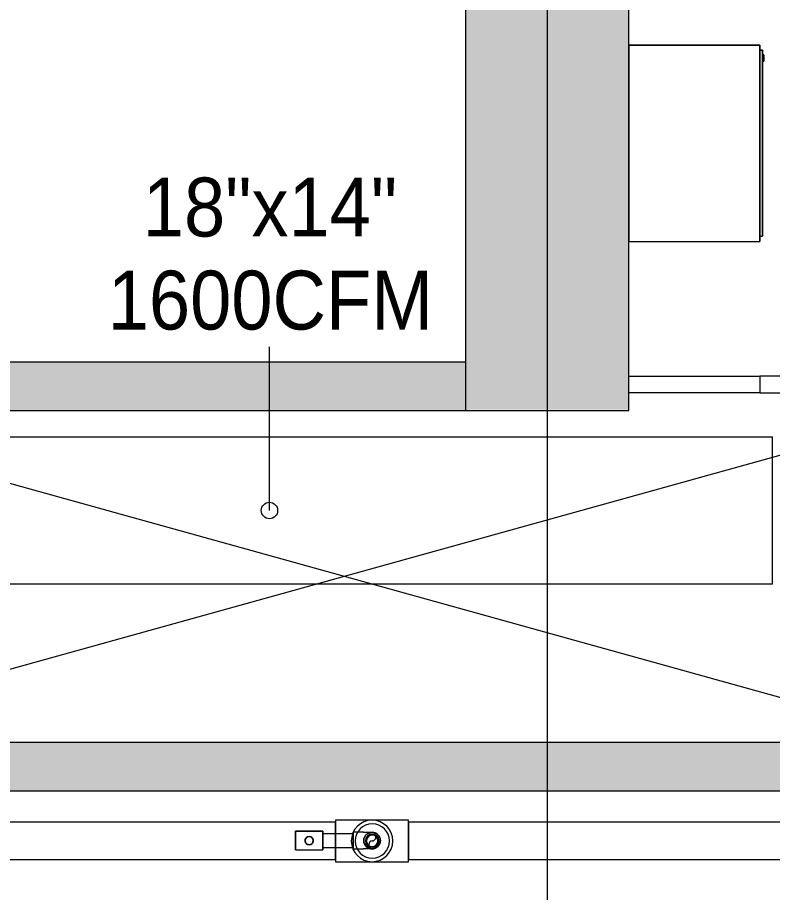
# Model space of a CAD drawing. Header units: metres. Extents: x 31.9 to 125.9, y -29 to 44.
# Drawn here: x 105.379 to 107.686, y -14.647 to -11.972 of the extents above; entities that cross this region are included whole.
import ezdxf

# ---------------------------------------------------------------- set-up
doc = ezdxf.new("R2010")
doc.units = ezdxf.units.M
for name, color, linetype, lineweight in [('ARQ', 8, 'Continuous', 0), ('M-EQPM', 7, 'Continuous', 18), ('M-HVAC-DUCT', 7, 'Continuous', 18), ('M-HVAC-DUCT-IDEN', 7, 'Continuous', 9), ('P-PIPE', 7, 'Continuous', 18)]:
    doc.layers.add(name, color=color, linetype=linetype, lineweight=lineweight)
doc.styles.add('SansSerif', font='SANSS__.TTF', dxfattribs={"width": 0.9, "height": 0.18})

# ---------------------------------------------------------------- blocks, each defined once
blk = doc.blocks.new('Est etapa 3 torre')
at = {"layer": 'ARQ'}
h = blk.add_hatch(color=256, dxfattribs=at)
h.paths.add_polyline_path([(1123.5504, -5959.124), (1123.0504, -5959.124), (1123.0504, -5957.624), (1123.5504, -5957.624)])
h.paths.add_polyline_path([(1116.0504, -5959.124), (1115.5504, -5959.124), (1115.5504, -5957.624), (1116.0504, -5957.624)])
h.paths.add_polyline_path([(1139.548, -5959.124), (1139.048, -5959.124), (1139.048, -5957.624), (1139.548, -5957.624)])
h.paths.add_polyline_path([(1132.0504, -5959.124), (1131.5504, -5959.124), (1131.5504, -5957.624), (1132.0504, -5957.624)])
h.paths.add_polyline_path([(1140.048, -5967.6488), (1140.048, -5968.1488), (1138.548, -5968.1488), (1138.548, -5967.6488)])
h.paths.add_polyline_path([(1124.0504, -5967.6488), (1124.0504, -5968.1488), (1122.5504, -5968.1488), (1122.5504, -5967.6488)])
h.paths.add_polyline_path([(1131.0504, -5967.6488), (1131.0504, -5968.1488), (1132.5504, -5968.1488), (1132.5504, -5967.6488)])
h.paths.add_polyline_path([(1115.0504, -5967.6488), (1115.0504, -5968.1488), (1116.5504, -5968.1488), (1116.5504, -5967.6488)])
h.paths.add_polyline_path([(1140.048, -5975.6488), (1140.048, -5976.1488), (1138.548, -5976.1488), (1138.548, -5975.6488)])
h.paths.add_polyline_path([(1124.0504, -5975.6488), (1124.0504, -5976.1488), (1122.5504, -5976.1488), (1122.5504, -5975.6488)])
h.paths.add_polyline_path([(1131.0504, -5975.6488), (1131.0504, -5976.1488), (1132.5504, -5976.1488), (1132.5504, -5975.6488)])
h.paths.add_polyline_path([(1115.0504, -5975.6488), (1115.0504, -5976.1488), (1116.5504, -5976.1488), (1116.5504, -5975.6488)])
h.paths.add_polyline_path([(1140.048, -5985.7488), (1140.048, -5986.2488), (1138.548, -5986.2488), (1138.548, -5985.7488)])
h.paths.add_polyline_path([(1124.0504, -5985.7488), (1124.0504, -5986.2488), (1122.5504, -5986.2488), (1122.5504, -5985.7488)])
h.paths.add_polyline_path([(1131.0504, -5985.7488), (1131.0504, -5986.2488), (1132.5504, -5986.2488), (1132.5504, -5985.7488)])
h.paths.add_polyline_path([(1115.0504, -5985.7488), (1115.0504, -5986.2488), (1116.5504, -5986.2488), (1116.5504, -5985.7488)])
h.paths.add_polyline_path([(1140.048, -5993.7488), (1140.048, -5994.2488), (1138.548, -5994.2488), (1138.548, -5993.7488)])
h.paths.add_polyline_path([(1124.0504, -5993.7488), (1124.0504, -5994.2488), (1122.5504, -5994.2488), (1122.5504, -5993.7488)])
h.paths.add_polyline_path([(1131.0504, -5993.7488), (1131.0504, -5994.2488), (1132.5504, -5994.2488), (1132.5504, -5993.7488)])
h.paths.add_polyline_path([(1115.0504, -5993.7488), (1115.0504, -5994.2488), (1116.5504, -5994.2488), (1116.5504, -5993.7488)])
h.paths.add_polyline_path([(1132.0504, -6003.4264), (1131.5504, -6003.4264), (1131.5504, -6004.9218), (1132.0504, -6004.9218)])
h.paths.add_polyline_path([(1138.1528, -6003.4238), (1139.6528, -6003.4238), (1139.6528, -6003.9238), (1138.1528, -6003.9238)])
h.paths.add_polyline_path([(1116.0504, -6004.9241), (1116.0504, -6003.4241), (1115.5504, -6003.4241), (1115.5504, -6004.9241)])
h.paths.add_polyline_path([(1123.5504, -6004.9241), (1123.5504, -6003.4241), (1123.0504, -6003.4241), (1123.0504, -6004.9241)])
h.paths.add_polyline_path([(1139.048, -6011.9488), (1139.048, -6009.5488), (1139.548, -6009.5488), (1139.548, -6011.9488)])
h.paths.add_polyline_path([(1131.5504, -6009.5488), (1131.5504, -6011.9488), (1132.0504, -6011.9488), (1132.0504, -6009.5488)])
h.paths.add_polyline_path([(1123.0504, -6009.5488), (1123.0504, -6011.9488), (1123.5504, -6011.9488), (1123.5504, -6009.5488)])
h.paths.add_polyline_path([(1116.0504, -6009.5488), (1116.0504, -6011.9488), (1115.5504, -6011.9488), (1115.5504, -6009.5488)])
blk.add_line((1131.8004, -5955.3542), (1131.8004, -6014.9141), dxfattribs=at)
blk.add_lwpolyline([(1132.0504, -6004.9241), (1132.0504, -6003.4241), (1131.5504, -6003.4241), (1131.5504, -6004.9241)], close=True, dxfattribs=at)
blk = doc.blocks.new('P6-7-8')
at = {"layer": 'ARQ', "ltscale": 0.03}
h = blk.add_hatch(color=256, dxfattribs=at)
h.dxf.hatch_style = 1
h.paths.add_polyline_path([(143.989, -2853.8549), (140.3375, -2853.855), (140.3375, -2854.005), (143.989, -2854.0049)])
h.paths.add_polyline_path([(138.6866, -2855.3571), (138.6866, -2855.2071), (139.2504, -2855.2067), (139.2504, -2855.3568)])
h.paths.add_polyline_path([(140.0504, -2855.3573), (140.0504, -2855.2073), (140.7044, -2855.207), (140.7044, -2855.357)])
h.paths.add_polyline_path([(142.1381, -2855.3576), (142.1381, -2855.2075), (141.5044, -2855.207), (141.5044, -2855.357)])
h.paths.add_polyline_path([(142.2882, -2856.369), (142.1381, -2856.369), (142.1381, -2855.044), (142.2881, -2855.044)])
h.paths.add_polyline_path([(135.0455, -2856.369), (142.2882, -2856.369), (142.2882, -2856.519), (135.0455, -2856.519)])
h.paths.add_polyline_path([(140.639, -2856.3689), (140.4889, -2856.3689), (140.4889, -2855.3571), (140.6389, -2855.3571)])
h.paths.add_polyline_path([(138.9898, -2856.3688), (138.8398, -2856.3688), (138.8397, -2855.357), (138.9897, -2855.357)])
h.paths.add_polyline_path([(135.0457, -2856.369), (135.0455, -2855.3568), (135.1956, -2855.3568), (135.1957, -2856.369)])
h.paths.add_polyline_path([(135.0455, -2855.3571), (135.0455, -2855.207), (137.3866, -2855.2067), (137.3866, -2855.3568)])
at = {"layer": 'ARQ'}
for p, q in [((135.1951, -2855.3558), (138.8403, -2856.3687)), ((138.8398, -2855.3565, 2415.091), (135.1957, -2856.3685, 2415.091))]:
    blk.add_line(p, q, dxfattribs=at)
for points in [[(135.0455, -2855.3571), (135.0455, -2855.207), (137.3866, -2855.2067), (137.3866, -2855.3568)], [(135.0455, -2856.369), (142.2882, -2856.369), (142.2882, -2856.519), (135.0455, -2856.519)]]:
    blk.add_lwpolyline(points, close=True, dxfattribs=at)
at = {"layer": 'ARQ', "elevation": -2415.091}
for points in [[(138.2866, -2855.2504), (138.2866, -2855.3011), (137.8866, -2855.3011), (137.8866, -2855.2504)], [(138.2866, -2855.2504), (138.2866, -2855.3011), (138.6866, -2855.3011), (138.6866, -2855.2504)]]:
    blk.add_lwpolyline(points, close=True, dxfattribs=at)
at = {"layer": 'ARQ'}
blk.add_blockref('Est etapa 3 torre', (-994.1638, 3149.5683), dxfattribs=at)
blk = doc.blocks.new('V_D_R - 1 1_4_-1718209-NIVEL 08')
at = {"layer": 'P-PIPE', "color": 11, "true_color": 0xff8080}
for p, q in [((63.3167, -14.4599), (63.2326, -14.4599)), ((63.2326, -14.4599), (63.2326, -14.5171)), ((63.2326, -14.5171), (63.2326, -14.4599)), ((63.2326, -14.4599), (63.3167, -14.4599)), ((63.3167, -14.4599), (63.2326, -14.4599)), ((63.3167, -14.5171), (63.3167, -14.4599)), ((63.3167, -14.5171), (63.3167, -14.4599)), ((63.2326, -14.5171), (63.3167, -14.5171)), ((63.2326, -14.5171), (63.3167, -14.5171)), ((63.2326, -14.5171), (63.3167, -14.5171))]:
    blk.add_line(p, q, dxfattribs=at)
for start, end in [(90, 180), (180, 269.9999), (360, 89.9999), (270, 360)]:
    blk.add_arc((63.2746, -14.4885), 0.0127, start, end, dxfattribs=at)
for centre, start_param, end_param in [((63.2326, -14.4885), 3.141593, 6.283185), ((63.2326, -14.4885), 0, 3.141593), ((63.3167, -14.4885), 6.283185, 9.424778), ((63.3167, -14.4885), 3.141593, 6.283185)]:
    blk.add_ellipse(centre, major_axis=(0, 0.0286), ratio=0.000002, start_param=start_param, end_param=end_param, dxfattribs=at)
for points in [[(63.2619, -14.4885), (63.262, -14.487), (63.2625, -14.4841), (63.2644, -14.4808), (63.2664, -14.4788), (63.2679, -14.4777), (63.2692, -14.477), (63.2706, -14.4764), (63.2721, -14.476), (63.2738, -14.4758), (63.2752, -14.4758), (63.2766, -14.476), (63.2779, -14.4762), (63.2793, -14.4767), (63.2806, -14.4773), (63.2817, -14.4779), (63.2832, -14.4791), (63.2848, -14.4807), (63.2867, -14.4839), (63.2873, -14.4866), (63.2873, -14.4885)], [(63.2873, -14.4885), (63.2873, -14.4901), (63.2868, -14.493), (63.2849, -14.4962), (63.2828, -14.4983), (63.2813, -14.4994), (63.2801, -14.5), (63.2787, -14.5006), (63.2771, -14.501), (63.2755, -14.5012), (63.2741, -14.5012), (63.2727, -14.5011), (63.2713, -14.5008), (63.27, -14.5004), (63.2687, -14.4998), (63.2676, -14.4991), (63.2661, -14.498), (63.2645, -14.4964), (63.2626, -14.4932), (63.262, -14.4905), (63.2619, -14.4885)]]:
    blk.add_open_spline(points, degree=3, knots=[0, 0, 0, 0, 0.111111, 0.222222, 0.277778, 0.333333, 0.361111, 0.388889, 0.444444, 0.479167, 0.513889, 0.548611, 0.583333, 0.618056, 0.652778, 0.6875, 0.722222, 0.791667, 0.861111, 1, 1, 1, 1], dxfattribs=at)
blk = doc.blocks.new('Elbow - PVC - AC PVC _80_-V194-NIVEL 08')
at = {"layer": 'P-PIPE', "color": 11, "true_color": 0xff8080}
for p, q in [((63.4405, -14.4631), (63.4088, -14.4631)), ((63.4088, -14.5139), (63.4405, -14.5139))]:
    blk.add_line(p, q, dxfattribs=at)
at = {"layer": 'P-PIPE', "color": 11, "true_color": 0xff8080, "flags": 128}
for points in [[(63.4405, -14.4631), (63.4416, -14.4631), (63.4426, -14.4631), (63.4436, -14.4631), (63.4447, -14.4631), (63.4457, -14.4631), (63.4467, -14.4631), (63.4477, -14.4631), (63.4487, -14.4631), (63.4497, -14.4631), (63.4507, -14.4631), (63.4517, -14.4631), (63.4526, -14.4631), (63.4535, -14.4631), (63.4544, -14.4631), (63.4553, -14.4631), (63.4562, -14.4631), (63.457, -14.4631), (63.4578, -14.4631), (63.4586, -14.4631), (63.4593, -14.4631), (63.46, -14.4631), (63.4607, -14.4631), (63.4613, -14.4631), (63.462, -14.4631), (63.4625, -14.4631), (63.4631, -14.4631), (63.4636, -14.4631), (63.4641, -14.4631), (63.4645, -14.4631), (63.4649, -14.4631), (63.4653, -14.4631), (63.4656, -14.4631), (63.4659, -14.4631), (63.4661, -14.4631), (63.4663, -14.4631), (63.4665, -14.4631), (63.4666, -14.4631), (63.4667, -14.4631), (63.4667, -14.4631)], [(63.4413, -14.4885), (63.4413, -14.4875), (63.4414, -14.4865), (63.4415, -14.4855), (63.4416, -14.4845), (63.4418, -14.4835), (63.442, -14.4825), (63.4423, -14.4815), (63.4426, -14.4805), (63.4429, -14.4796), (63.4433, -14.4786), (63.4437, -14.4777), (63.4442, -14.4768), (63.4447, -14.4759), (63.4452, -14.475), (63.4457, -14.4742), (63.4463, -14.4734), (63.447, -14.4726), (63.4476, -14.4718), (63.4483, -14.471), (63.449, -14.4703), (63.4497, -14.4696), (63.4505, -14.4689), (63.4513, -14.4683), (63.4521, -14.4677), (63.453, -14.4672), (63.4538, -14.4666), (63.4547, -14.4661), (63.4556, -14.4657), (63.4566, -14.4652), (63.4575, -14.4649), (63.4585, -14.4645), (63.4594, -14.4642), (63.4604, -14.4639), (63.4614, -14.4637), (63.4624, -14.4635), (63.4634, -14.4633), (63.4644, -14.4632), (63.4654, -14.4632), (63.4664, -14.4631), (63.4667, -14.4631)], [(63.4667, -14.4631), (63.4677, -14.4631), (63.4687, -14.4632), (63.4697, -14.4633), (63.4707, -14.4634), (63.4717, -14.4636), (63.4727, -14.4639), (63.4737, -14.4641), (63.4747, -14.4644), (63.4756, -14.4648), (63.4766, -14.4651), (63.4775, -14.4655), (63.4784, -14.466), (63.4793, -14.4665), (63.4802, -14.467), (63.481, -14.4676), (63.4819, -14.4682), (63.4827, -14.4688), (63.4834, -14.4694), (63.4842, -14.4701), (63.4849, -14.4708), (63.4856, -14.4716), (63.4863, -14.4723), (63.4869, -14.4731), (63.4875, -14.474), (63.4881, -14.4748), (63.4886, -14.4757), (63.4891, -14.4766), (63.4896, -14.4775), (63.49, -14.4784), (63.4904, -14.4793), (63.4907, -14.4803), (63.491, -14.4812), (63.4913, -14.4822), (63.4915, -14.4832), (63.4917, -14.4842), (63.4919, -14.4852), (63.492, -14.4862), (63.4921, -14.4872), (63.4921, -14.4883), (63.4921, -14.4885)], [(63.4667, -14.5139), (63.4657, -14.5139), (63.4647, -14.5138), (63.4637, -14.5137), (63.4627, -14.5136), (63.4617, -14.5134), (63.4607, -14.5132), (63.4597, -14.5129), (63.4587, -14.5126), (63.4578, -14.5123), (63.4568, -14.5119), (63.4559, -14.5115), (63.455, -14.5111), (63.4541, -14.5106), (63.4532, -14.51), (63.4524, -14.5095), (63.4515, -14.5089), (63.4507, -14.5083), (63.45, -14.5076), (63.4492, -14.5069), (63.4485, -14.5062), (63.4478, -14.5055), (63.4471, -14.5047), (63.4465, -14.5039), (63.4459, -14.5031), (63.4453, -14.5022), (63.4448, -14.5014), (63.4443, -14.5005), (63.4438, -14.4996), (63.4434, -14.4987), (63.443, -14.4977), (63.4427, -14.4968), (63.4424, -14.4958), (63.4421, -14.4948), (63.4419, -14.4938), (63.4417, -14.4928), (63.4415, -14.4918), (63.4414, -14.4908), (63.4413, -14.4898), (63.4413, -14.4888), (63.4413, -14.4885)], [(63.4921, -14.4885), (63.4921, -14.4895), (63.492, -14.4906), (63.4919, -14.4916), (63.4918, -14.4926), (63.4916, -14.4936), (63.4914, -14.4946), (63.4911, -14.4955), (63.4908, -14.4965), (63.4905, -14.4975), (63.4901, -14.4984), (63.4897, -14.4993), (63.4892, -14.5003), (63.4887, -14.5011), (63.4882, -14.502), (63.4877, -14.5029), (63.4871, -14.5037), (63.4865, -14.5045), (63.4858, -14.5053), (63.4851, -14.506), (63.4844, -14.5067), (63.4837, -14.5074), (63.4829, -14.5081), (63.4821, -14.5087), (63.4813, -14.5093), (63.4804, -14.5099), (63.4796, -14.5104), (63.4787, -14.5109), (63.4778, -14.5114), (63.4768, -14.5118), (63.4759, -14.5122), (63.475, -14.5125), (63.474, -14.5129), (63.473, -14.5131), (63.472, -14.5134), (63.471, -14.5136), (63.47, -14.5137), (63.469, -14.5138), (63.468, -14.5139), (63.467, -14.5139), (63.4667, -14.5139)], [(63.4667, -14.5139), (63.4667, -14.5139), (63.4666, -14.5139), (63.4665, -14.5139), (63.4664, -14.5139), (63.4662, -14.5139), (63.466, -14.5139), (63.4657, -14.5139), (63.4654, -14.5139), (63.465, -14.5139), (63.4646, -14.5139), (63.4642, -14.5139), (63.4637, -14.5139), (63.4632, -14.5139), (63.4627, -14.5139), (63.4621, -14.5139), (63.4615, -14.5139), (63.4609, -14.5139), (63.4602, -14.5139), (63.4595, -14.5139), (63.4588, -14.5139), (63.458, -14.5139), (63.4572, -14.5139), (63.4564, -14.5139), (63.4555, -14.5139), (63.4547, -14.5139), (63.4538, -14.5139), (63.4529, -14.5139), (63.4519, -14.5139), (63.451, -14.5139), (63.45, -14.5139), (63.449, -14.5139), (63.448, -14.5139), (63.447, -14.5139), (63.446, -14.5139), (63.445, -14.5139), (63.4439, -14.5139), (63.4429, -14.5139), (63.4418, -14.5139), (63.4408, -14.5139), (63.4405, -14.5139)]]:
    blk.add_lwpolyline(points, dxfattribs=at)
at = {"layer": 'P-PIPE', "color": 11, "true_color": 0xff8080}
for start, end in [(360, 180), (180, 360)]:
    blk.add_arc((63.4667, -14.4885), 0.0254, start, end, dxfattribs=at)
for start_param, end_param in [(4.712389, 7.853982), (1.570796, 4.712389)]:
    blk.add_ellipse((63.4088, -14.4885), major_axis=(0, 0.0254), ratio=0.000002, start_param=start_param, end_param=end_param, dxfattribs=at)
blk = doc.blocks.new('M_Transition - Generic - Standard-2698991-NIVEL 08')
at = {"layer": 'P-PIPE', "color": 1, "true_color": 0xff0000}
for radius, start, end in [(0.0524, 0, 180), (0.0524, 180, 0), (0.0175, 0, 180), (0.0175, 180, 0)]:
    blk.add_arc((63.4673, -14.4895), radius, start, end, dxfattribs=at)
blk = doc.blocks.new('TAA - Ayura Etapa 3 - TAA - Ayura Etapa 3-2429334-NIVEL 08')
at = {"layer": 'M-EQPM'}
for p, q in [((-1, 0), (-1.6, 0)), ((-1.6, 0), (-1, 0)), ((-1.6, 0), (-1.6, -0.4)), ((-1.6, 0), (-1.6, -0.4)), ((-1, -0.4), (-1, 0)), ((-1, 0), (-1, -0.4)), ((-1, -0.4), (-1.6, -0.4)), ((-1.6, -0.4), (-1, -0.4)), ((-1.015, -0.4), (-1.5838, -0.4)), ((-1.5838, -0.4), (-1.015, -0.4)), ((-1.5838, -0.4), (-1.5838, -0.4079)), ((-1.5838, -0.4), (-1.5838, -0.4079)), ((-1.015, -0.4079), (-1.015, -0.4)), ((-1.015, -0.4), (-1.015, -0.4079)), ((-1.015, -0.4079), (-1.5838, -0.4079)), ((-1.5838, -0.4079), (-1.015, -0.4079)), ((-1.0416, -0.4079), (-1.0487, -0.4079)), ((-1.0487, -0.4079), (-1.0461, -0.4079)), ((-1.0487, -0.4079), (-1.0487, -0.4121)), ((-1.0461, -0.4121), (-1.0487, -0.4121)), ((-1.0487, -0.4121), (-1.0416, -0.4121)), ((-1.0461, -0.4079), (-1.0364, -0.4079)), ((-1.0461, -0.4079), (-1.0461, -0.4121)), ((-1.0364, -0.4121), (-1.0461, -0.4121)), ((-1.0319, -0.4079), (-1.0416, -0.4079)), ((-1.0416, -0.4079), (-1.0416, -0.4121)), ((-1.0416, -0.4121), (-1.0319, -0.4121)), ((-1.0364, -0.4079), (-1.0293, -0.4079)), ((-1.0364, -0.4079), (-1.0364, -0.4121)), ((-1.0293, -0.4121), (-1.0364, -0.4121)), ((-1.0293, -0.4079), (-1.0319, -0.4079)), ((-1.0319, -0.4079), (-1.0319, -0.4121)), ((-1.0319, -0.4121), (-1.0293, -0.4121)), ((-1.0293, -0.4121), (-1.0293, -0.4079))]:
    blk.add_line(p, q, dxfattribs=at)

msp = doc.modelspace()

# ---------------------------------------------------------------- linework, layer by layer
at = {"layer": 'M-HVAC-DUCT', "color": 4, "true_color": 0x00ffff}
for p, q in [((105.0749, -13.2544), (107.6856, -13.2544)), ((107.6856, -13.7044), (107.6856, -13.2544)), ((107.6856, -13.7044), (105.0749, -13.7044))]:
    msp.add_line(p, q, dxfattribs=at)
at = {"layer": 'M-HVAC-DUCT-IDEN'}
msp.add_line((106.1487, -13.4794), (106.1487, -12.9793), dxfattribs=at)
msp.add_circle((106.1487, -13.4794), 0.025, dxfattribs=at)
at = {"layer": 'P-PIPE', "color": 1, "true_color": 0xff0000}
for p, q in [((106.3509, -14.4324), (103.6539, -14.4324)), ((106.5732, -14.426), (106.3509, -14.426)), ((106.3509, -14.426), (106.3509, -14.4895)), ((106.3509, -14.426), (106.3509, -14.4895)), ((106.3509, -14.5467), (106.3509, -14.4324)), ((106.3509, -14.4895), (106.3509, -14.4324)), ((106.5732, -14.4895), (106.5732, -14.426)), ((106.5732, -14.4895), (106.5732, -14.426)), ((108.2848, -14.4323), (106.5732, -14.4324)), ((106.5732, -14.4324), (106.5732, -14.5467)), ((106.3509, -14.5467), (106.3509, -14.4895)), ((106.3509, -14.4895), (106.3509, -14.553)), ((106.3509, -14.4895), (106.3509, -14.553)), ((106.5732, -14.553), (106.5732, -14.4895)), ((106.5732, -14.553), (106.5732, -14.4895)), ((103.6539, -14.5467), (106.3509, -14.5467)), ((106.5732, -14.5467), (108.2848, -14.5466)), ((106.3509, -14.553), (106.4621, -14.553)), ((106.4621, -14.553), (106.5732, -14.553))]:
    msp.add_line(p, q, dxfattribs=at)
at = {"layer": 'P-PIPE', "color": 11, "true_color": 0xff8080}
for p, q in [((106.4041, -14.4675), (106.3121, -14.4675)), ((106.3121, -14.4675), (106.3121, -14.5096)), ((106.4041, -14.5096), (106.4041, -14.4675)), ((106.3121, -14.5096), (106.4041, -14.5096))]:
    msp.add_line(p, q, dxfattribs=at)
at = {"layer": 'P-PIPE', "color": 1, "true_color": 0xff0000}
for start, end in [(0, 180), (180, 0)]:
    msp.add_arc((106.4621, -14.4895), 0.0635, start, end, dxfattribs=at)
at = {"layer": 'P-PIPE', "color": 11, "true_color": 0xff8080}
for centre, radius, start, end in [((106.4627, -14.4895), 0.021, 0, 180), ((106.4627, -14.479), 0.0105, 270, 90), ((106.4627, -14.4895), 0.021, 180, 0), ((106.4627, -14.5001), 0.0105, 90, 270)]:
    msp.add_arc(centre, radius, start, end, dxfattribs=at)

# ---------------------------------------------------------------- block references
at = {"layer": 'ARQ', "linetype": 'Continuous'}
msp.add_blockref('P6-7-8', (-30.6394, 2842.1819), dxfattribs=at)
at = {"layer": 'M-EQPM', "color": 244, "true_color": 0x991b1e, "rotation": 90.0000000000001}
msp.add_blockref('TAA - Ayura Etapa 3 - TAA - Ayura Etapa 3-2429334-NIVEL 08', (107.247, -11.0572), dxfattribs=at)
at = {"layer": 'P-PIPE', "color": 1, "true_color": 0xff0000}
msp.add_blockref('M_Transition - Generic - Standard-2698991-NIVEL 08', (42.9954, 0), dxfattribs=at)
at = {"layer": 'P-PIPE', "color": 11, "true_color": 0xff8080}
for name in ['V_D_R - 1 1_4_-1718209-NIVEL 08', 'Elbow - PVC - AC PVC _80_-V194-NIVEL 08']:
    msp.add_blockref(name, (42.9954, 0), dxfattribs=at)

# ---------------------------------------------------------------- texts
at = {"layer": 'M-HVAC-DUCT-IDEN', "char_height": 0.18, "attachment_point": 1, "style": 'SansSerif'}
for s, insert, width in [('18"x14"', (105.7618, -12.4618), 0.930759), ('1600CFM', (105.6546, -12.7462), 1.190506)]:
    msp.add_mtext(s, dxfattribs=dict(at, insert=insert, width=width))

doc.saveas('drawing.dxf')
